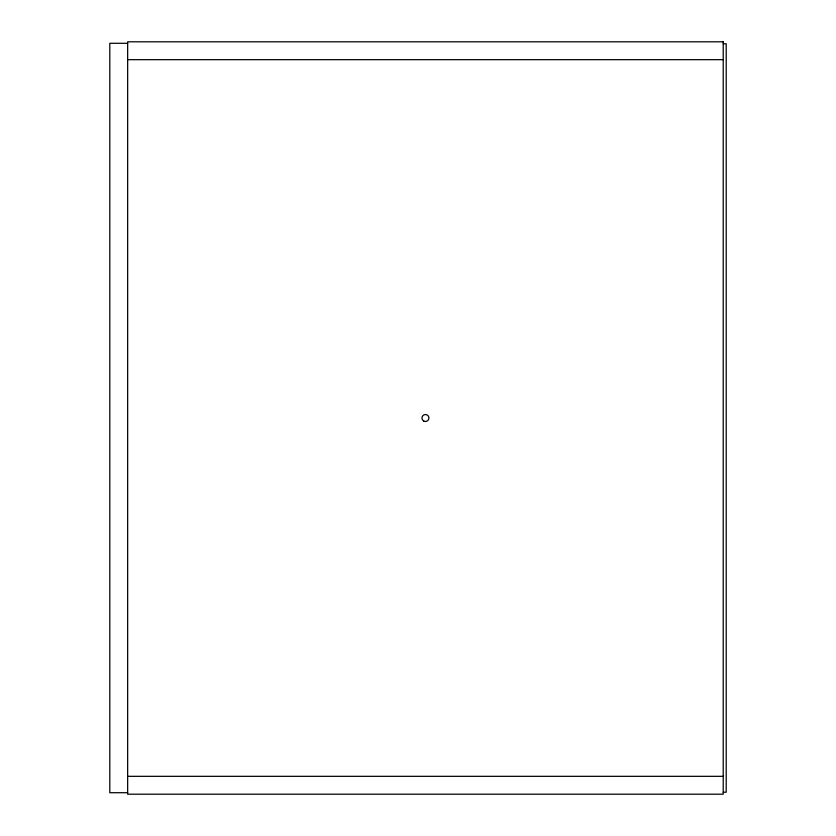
<?xml version="1.0" encoding="UTF-8"?>
<svg xmlns="http://www.w3.org/2000/svg" width="836" height="836" viewBox="0 0 836 836"><rect width="100%" height="100%" fill="white"/><g stroke="black" fill="none" stroke-linecap="round" stroke-linejoin="round"><path stroke-width="1.25" d="M127.657 43.284L109.798 43.284L109.798 792.716L127.657 792.716M723.224 43.785L726.202 43.785L726.202 792.214L723.224 792.214M127.657 59.669L723.224 59.669M127.657 776.33L723.224 776.33M723.224 41.8L127.657 41.8L127.657 794.2L723.224 794.2L723.224 41.8M423.706 421.01A3.469 3.469 0 0 0 428.92 418A3.469 3.469 0 0 0 423.706 414.99A3.469 3.469 0 0 0 423.706 421.01"/></g></svg>
